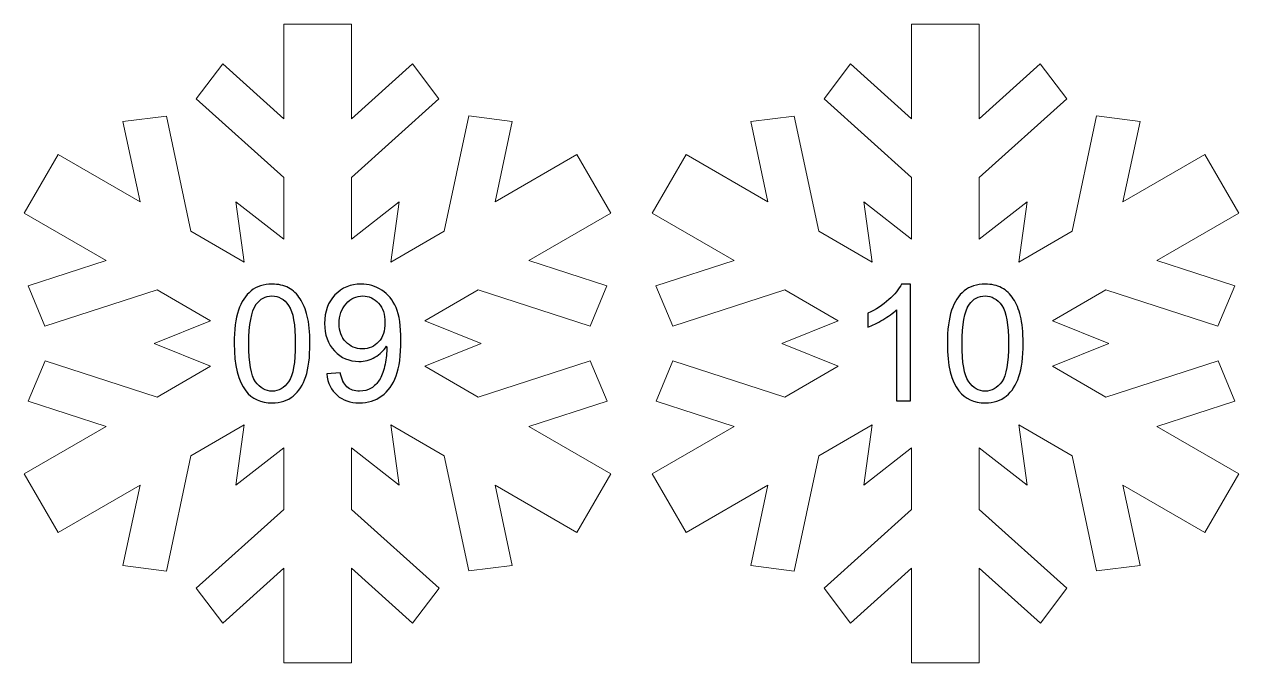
# Model space of a CAD drawing. Header units: centimetres. Extents: x -78 to 86, y -19 to 11.
# Drawn here: x 44.73 to 50.42, y -2.13 to 0.86 of the extents above; entities that cross this region are included whole.
import ezdxf

# ---------------------------------------------------------------- set-up
doc = ezdxf.new("R2010")
doc.units = ezdxf.units.CM
doc.header["$MEASUREMENT"] = 0
doc.layers.add('layer 1', color=7, linetype='Continuous')

msp = doc.modelspace()

# ---------------------------------------------------------------- linework, layer by layer
at = {"layer": 'layer 1', "color": 250, "lineweight": 9}
for points, knots in [([(46.85984, -0.88655), (46.85984, -0.88655), (46.61005, -0.74234), (46.61005, -0.74234), (46.61005, -0.74234), (46.61005, -0.74234), (46.87347, -0.63553), (46.87347, -0.63553), (46.87347, -0.63553), (46.87347, -0.63553), (46.61007, -0.52876), (46.61007, -0.52876), (46.61007, -0.52876), (46.61007, -0.52876), (46.85992, -0.38449), (46.85992, -0.38449), (46.85992, -0.38449), (46.85992, -0.38449), (47.38443, -0.55472), (47.38443, -0.55472), (47.38443, -0.55472), (47.38443, -0.55472), (47.46333, -0.36578), (47.46333, -0.36578), (47.46333, -0.36578), (47.46333, -0.36578), (47.09782, -0.24715), (47.09782, -0.24715), (47.09782, -0.24715), (47.09782, -0.24715), (47.48149, -0.02564), (47.48149, -0.02564), (47.48149, -0.02564), (47.48149, -0.02564), (47.32289, 0.24911), (47.32289, 0.24911), (47.32289, 0.24911), (47.32289, 0.24911), (46.93914, 0.02756), (46.93914, 0.02756), (46.93914, 0.02756), (46.93914, 0.02756), (47.01927, 0.40399), (47.01927, 0.40399), (47.01927, 0.40399), (47.01927, 0.40399), (46.81621, 0.43005), (46.81621, 0.43005), (46.81621, 0.43005), (46.81621, 0.43005), (46.70126, -0.10979), (46.70126, -0.10979), (46.70126, -0.10979), (46.70126, -0.10979), (46.45143, -0.25404), (46.45143, -0.25404), (46.45143, -0.25404), (46.45143, -0.25404), (46.49066, 0.02753), (46.49066, 0.02753), (46.49066, 0.02753), (46.49066, 0.02753), (46.26647, -0.14718), (46.26647, -0.14718), (46.26647, -0.14718), (46.26647, -0.14718), (46.26647, 0.14125), (46.26647, 0.14125), (46.26647, 0.14125), (46.26647, 0.14125), (46.67615, 0.51039), (46.67615, 0.51039), (46.67615, 0.51039), (46.67615, 0.51039), (46.55199, 0.67325), (46.55199, 0.67325), (46.55199, 0.67325), (46.55199, 0.67325), (46.26647, 0.416), (46.26647, 0.416), (46.26647, 0.416), (46.26647, 0.416), (46.26647, 0.85908), (46.26647, 0.85908), (46.26647, 0.85908), (46.26647, 0.85908), (45.94922, 0.85908), (45.94922, 0.85908), (45.94922, 0.85908), (45.94922, 0.85908), (45.94922, 0.41594), (45.94922, 0.41594), (45.94922, 0.41594), (45.94922, 0.41594), (45.66332, 0.67355), (45.66332, 0.67355), (45.66332, 0.67355), (45.66332, 0.67355), (45.53916, 0.51069), (45.53916, 0.51069), (45.53916, 0.51069), (45.53916, 0.51069), (45.94922, 0.14125), (45.94922, 0.14125), (45.94922, 0.14125), (45.94922, 0.14125), (45.94922, -0.14718), (45.94922, -0.14718), (45.94922, -0.14718), (45.94922, -0.14718), (45.72503, 0.02753), (45.72503, 0.02753), (45.72503, 0.02753), (45.72503, 0.02753), (45.76426, -0.25404), (45.76426, -0.25404), (45.76426, -0.25404), (45.76426, -0.25404), (45.51445, -0.10979), (45.51445, -0.10979), (45.51445, -0.10979), (45.51445, -0.10979), (45.39958, 0.42963), (45.39958, 0.42963), (45.39958, 0.42963), (45.39958, 0.42963), (45.19649, 0.40346), (45.19649, 0.40346), (45.19649, 0.40346), (45.19649, 0.40346), (45.27651, 0.02756), (45.27651, 0.02756), (45.27651, 0.02756), (45.27651, 0.02756), (44.89278, 0.24911), (44.89278, 0.24911), (44.89278, 0.24911), (44.89278, 0.24911), (44.73416, -0.02564), (44.73416, -0.02564), (44.73416, -0.02564), (44.73416, -0.02564), (45.11795, -0.24717), (45.11795, -0.24717), (45.11795, -0.24717), (45.11795, -0.24717), (44.75189, -0.36601), (44.75189, -0.36601), (44.75189, -0.36601), (44.75189, -0.36601), (44.83085, -0.55495), (44.83085, -0.55495), (44.83085, -0.55495), (44.83085, -0.55495), (45.35583, -0.38453), (45.35583, -0.38453), (45.35583, -0.38453), (45.35583, -0.38453), (45.60564, -0.52874), (45.60564, -0.52874), (45.60564, -0.52874), (45.60564, -0.52874), (45.3422, -0.63553), (45.3422, -0.63553), (45.3422, -0.63553), (45.3422, -0.63553), (45.60568, -0.74234), (45.60568, -0.74234), (45.60568, -0.74234), (45.60568, -0.74234), (45.35583, -0.88661), (45.35583, -0.88661), (45.35583, -0.88661), (45.35583, -0.88661), (44.8313, -0.71638), (44.8313, -0.71638), (44.8313, -0.71638), (44.8313, -0.71638), (44.75238, -0.90534), (44.75238, -0.90534), (44.75238, -0.90534), (44.75238, -0.90534), (45.11791, -1.02395), (45.11791, -1.02395), (45.11791, -1.02395), (45.11791, -1.02395), (44.73416, -1.2455), (44.73416, -1.2455), (44.73416, -1.2455), (44.73416, -1.2455), (44.89278, -1.52025), (44.89278, -1.52025), (44.89278, -1.52025), (44.89278, -1.52025), (45.27659, -1.29868), (45.27659, -1.29868), (45.27659, -1.29868), (45.27659, -1.29868), (45.19646, -1.67509), (45.19646, -1.67509), (45.19646, -1.67509), (45.19646, -1.67509), (45.39956, -1.70117), (45.39956, -1.70117), (45.39956, -1.70117), (45.39956, -1.70117), (45.51445, -1.16131), (45.51445, -1.16131), (45.51445, -1.16131), (45.51445, -1.16131), (45.76424, -1.01711), (45.76424, -1.01711), (45.76424, -1.01711), (45.76424, -1.01711), (45.72503, -1.29859), (45.72503, -1.29859), (45.72503, -1.29859), (45.72503, -1.29859), (45.94922, -1.1239), (45.94922, -1.1239), (45.94922, -1.1239), (45.94922, -1.1239), (45.94922, -1.41242), (45.94922, -1.41242), (45.94922, -1.41242), (45.94922, -1.41242), (45.53958, -1.78152), (45.53958, -1.78152), (45.53958, -1.78152), (45.53958, -1.78152), (45.66378, -1.9443), (45.66378, -1.9443), (45.66378, -1.9443), (45.66378, -1.9443), (45.94922, -1.6871), (45.94922, -1.6871), (45.94922, -1.6871), (45.94922, -1.6871), (45.94922, -2.13014), (45.94922, -2.13014), (45.94922, -2.13014), (45.94922, -2.13014), (46.26647, -2.13014), (46.26647, -2.13014), (46.26647, -2.13014), (46.26647, -2.13014), (46.26647, -1.68697), (46.26647, -1.68697), (46.26647, -1.68697), (46.26647, -1.68697), (46.55244, -1.94462), (46.55244, -1.94462), (46.55244, -1.94462), (46.55244, -1.94462), (46.67658, -1.78179), (46.67658, -1.78179), (46.67658, -1.78179), (46.67658, -1.78179), (46.26647, -1.41229), (46.26647, -1.41229), (46.26647, -1.41229), (46.26647, -1.41229), (46.26647, -1.1239), (46.26647, -1.1239), (46.26647, -1.1239), (46.26647, -1.1239), (46.49066, -1.29859), (46.49066, -1.29859), (46.49066, -1.29859), (46.49066, -1.29859), (46.45145, -1.01711), (46.45145, -1.01711), (46.45145, -1.01711), (46.45145, -1.01711), (46.70132, -1.16138), (46.70132, -1.16138), (46.70132, -1.16138), (46.70132, -1.16138), (46.81617, -1.70066), (46.81617, -1.70066), (46.81617, -1.70066), (46.81617, -1.70066), (47.01927, -1.67453), (47.01927, -1.67453), (47.01927, -1.67453), (47.01927, -1.67453), (46.93927, -1.2987), (46.93927, -1.2987), (46.93927, -1.2987), (46.93927, -1.2987), (47.32293, -1.52023), (47.32293, -1.52023), (47.32293, -1.52023), (47.32293, -1.52023), (47.48155, -1.24548), (47.48155, -1.24548), (47.48155, -1.24548), (47.48155, -1.24548), (47.09772, -1.02391), (47.09772, -1.02391), (47.09772, -1.02391), (47.09772, -1.02391), (47.46384, -0.90506), (47.46384, -0.90506), (47.46384, -0.90506), (47.46384, -0.90506), (47.3849, -0.71615), (47.3849, -0.71615), (47.3849, -0.71615), (47.3849, -0.71615), (46.85984, -0.88655), (46.85984, -0.88655)], [0, 0, 0, 0, 0.0126582, 0.0126582, 0.0126582, 0.0126582, 0.0253165, 0.0253165, 0.0253165, 0.0253165, 0.0379747, 0.0379747, 0.0379747, 0.0379747, 0.0506329, 0.0506329, 0.0506329, 0.0506329, 0.0632911, 0.0632911, 0.0632911, 0.0632911, 0.0759494, 0.0759494, 0.0759494, 0.0759494, 0.0886076, 0.0886076, 0.0886076, 0.0886076, 0.1012658, 0.1012658, 0.1012658, 0.1012658, 0.1139241, 0.1139241, 0.1139241, 0.1139241, 0.1265823, 0.1265823, 0.1265823, 0.1265823, 0.1392405, 0.1392405, 0.1392405, 0.1392405, 0.1518987, 0.1518987, 0.1518987, 0.1518987, 0.164557, 0.164557, 0.164557, 0.164557, 0.1772152, 0.1772152, 0.1772152, 0.1772152, 0.1898734, 0.1898734, 0.1898734, 0.1898734, 0.2025316, 0.2025316, 0.2025316, 0.2025316, 0.2151899, 0.2151899, 0.2151899, 0.2151899, 0.2278481, 0.2278481, 0.2278481, 0.2278481, 0.2405063, 0.2405063, 0.2405063, 0.2405063, 0.2531646, 0.2531646, 0.2531646, 0.2531646, 0.2658228, 0.2658228, 0.2658228, 0.2658228, 0.278481, 0.278481, 0.278481, 0.278481, 0.2911392, 0.2911392, 0.2911392, 0.2911392, 0.3037975, 0.3037975, 0.3037975, 0.3037975, 0.3164557, 0.3164557, 0.3164557, 0.3164557, 0.3291139, 0.3291139, 0.3291139, 0.3291139, 0.3417722, 0.3417722, 0.3417722, 0.3417722, 0.3544304, 0.3544304, 0.3544304, 0.3544304, 0.3670886, 0.3670886, 0.3670886, 0.3670886, 0.3797468, 0.3797468, 0.3797468, 0.3797468, 0.3924051, 0.3924051, 0.3924051, 0.3924051, 0.4050633, 0.4050633, 0.4050633, 0.4050633, 0.4177215, 0.4177215, 0.4177215, 0.4177215, 0.4303797, 0.4303797, 0.4303797, 0.4303797, 0.443038, 0.443038, 0.443038, 0.443038, 0.4556962, 0.4556962, 0.4556962, 0.4556962, 0.4683544, 0.4683544, 0.4683544, 0.4683544, 0.4810127, 0.4810127, 0.4810127, 0.4810127, 0.4936709, 0.4936709, 0.4936709, 0.4936709, 0.5063291, 0.5063291, 0.5063291, 0.5063291, 0.5189873, 0.5189873, 0.5189873, 0.5189873, 0.5316456, 0.5316456, 0.5316456, 0.5316456, 0.5443038, 0.5443038, 0.5443038, 0.5443038, 0.556962, 0.556962, 0.556962, 0.556962, 0.5696203, 0.5696203, 0.5696203, 0.5696203, 0.5822785, 0.5822785, 0.5822785, 0.5822785, 0.5949367, 0.5949367, 0.5949367, 0.5949367, 0.6075949, 0.6075949, 0.6075949, 0.6075949, 0.6202532, 0.6202532, 0.6202532, 0.6202532, 0.6329114, 0.6329114, 0.6329114, 0.6329114, 0.6455696, 0.6455696, 0.6455696, 0.6455696, 0.6582278, 0.6582278, 0.6582278, 0.6582278, 0.6708861, 0.6708861, 0.6708861, 0.6708861, 0.6835443, 0.6835443, 0.6835443, 0.6835443, 0.6962025, 0.6962025, 0.6962025, 0.6962025, 0.7088608, 0.7088608, 0.7088608, 0.7088608, 0.721519, 0.721519, 0.721519, 0.721519, 0.7341772, 0.7341772, 0.7341772, 0.7341772, 0.7468354, 0.7468354, 0.7468354, 0.7468354, 0.7594937, 0.7594937, 0.7594937, 0.7594937, 0.7721519, 0.7721519, 0.7721519, 0.7721519, 0.7848101, 0.7848101, 0.7848101, 0.7848101, 0.7974684, 0.7974684, 0.7974684, 0.7974684, 0.8101266, 0.8101266, 0.8101266, 0.8101266, 0.8227848, 0.8227848, 0.8227848, 0.8227848, 0.835443, 0.835443, 0.835443, 0.835443, 0.8481013, 0.8481013, 0.8481013, 0.8481013, 0.8607595, 0.8607595, 0.8607595, 0.8607595, 0.8734177, 0.8734177, 0.8734177, 0.8734177, 0.8860759, 0.8860759, 0.8860759, 0.8860759, 0.8987342, 0.8987342, 0.8987342, 0.8987342, 0.9113924, 0.9113924, 0.9113924, 0.9113924, 0.9240506, 0.9240506, 0.9240506, 0.9240506, 0.9367089, 0.9367089, 0.9367089, 0.9367089, 0.9493671, 0.9493671, 0.9493671, 0.9493671, 0.9620253, 0.9620253, 0.9620253, 0.9620253, 0.9746835, 0.9746835, 0.9746835, 0.9746835, 1, 1, 1, 1]), ([(49.80054, -0.88655), (49.80054, -0.88655), (49.55076, -0.74234), (49.55076, -0.74234), (49.55076, -0.74234), (49.55076, -0.74234), (49.81417, -0.63553), (49.81417, -0.63553), (49.81417, -0.63553), (49.81417, -0.63553), (49.55078, -0.52876), (49.55078, -0.52876), (49.55078, -0.52876), (49.55078, -0.52876), (49.80063, -0.38449), (49.80063, -0.38449), (49.80063, -0.38449), (49.80063, -0.38449), (50.32514, -0.55472), (50.32514, -0.55472), (50.32514, -0.55472), (50.32514, -0.55472), (50.40403, -0.36578), (50.40403, -0.36578), (50.40403, -0.36578), (50.40403, -0.36578), (50.03853, -0.24715), (50.03853, -0.24715), (50.03853, -0.24715), (50.03853, -0.24715), (50.42219, -0.02564), (50.42219, -0.02564), (50.42219, -0.02564), (50.42219, -0.02564), (50.26359, 0.24911), (50.26359, 0.24911), (50.26359, 0.24911), (50.26359, 0.24911), (49.87984, 0.02756), (49.87984, 0.02756), (49.87984, 0.02756), (49.87984, 0.02756), (49.95997, 0.40399), (49.95997, 0.40399), (49.95997, 0.40399), (49.95997, 0.40399), (49.75692, 0.43005), (49.75692, 0.43005), (49.75692, 0.43005), (49.75692, 0.43005), (49.64196, -0.10979), (49.64196, -0.10979), (49.64196, -0.10979), (49.64196, -0.10979), (49.39214, -0.25404), (49.39214, -0.25404), (49.39214, -0.25404), (49.39214, -0.25404), (49.43136, 0.02753), (49.43136, 0.02753), (49.43136, 0.02753), (49.43136, 0.02753), (49.20717, -0.14718), (49.20717, -0.14718), (49.20717, -0.14718), (49.20717, -0.14718), (49.20717, 0.14125), (49.20717, 0.14125), (49.20717, 0.14125), (49.20717, 0.14125), (49.61686, 0.51039), (49.61686, 0.51039), (49.61686, 0.51039), (49.61686, 0.51039), (49.4927, 0.67325), (49.4927, 0.67325), (49.4927, 0.67325), (49.4927, 0.67325), (49.20717, 0.416), (49.20717, 0.416), (49.20717, 0.416), (49.20717, 0.416), (49.20717, 0.85908), (49.20717, 0.85908), (49.20717, 0.85908), (49.20717, 0.85908), (48.88993, 0.85908), (48.88993, 0.85908), (48.88993, 0.85908), (48.88993, 0.85908), (48.88993, 0.41594), (48.88993, 0.41594), (48.88993, 0.41594), (48.88993, 0.41594), (48.60402, 0.67355), (48.60402, 0.67355), (48.60402, 0.67355), (48.60402, 0.67355), (48.47986, 0.51069), (48.47986, 0.51069), (48.47986, 0.51069), (48.47986, 0.51069), (48.88993, 0.14125), (48.88993, 0.14125), (48.88993, 0.14125), (48.88993, 0.14125), (48.88993, -0.14718), (48.88993, -0.14718), (48.88993, -0.14718), (48.88993, -0.14718), (48.66574, 0.02753), (48.66574, 0.02753), (48.66574, 0.02753), (48.66574, 0.02753), (48.70496, -0.25404), (48.70496, -0.25404), (48.70496, -0.25404), (48.70496, -0.25404), (48.45516, -0.10979), (48.45516, -0.10979), (48.45516, -0.10979), (48.45516, -0.10979), (48.34029, 0.42963), (48.34029, 0.42963), (48.34029, 0.42963), (48.34029, 0.42963), (48.13719, 0.40346), (48.13719, 0.40346), (48.13719, 0.40346), (48.13719, 0.40346), (48.21721, 0.02756), (48.21721, 0.02756), (48.21721, 0.02756), (48.21721, 0.02756), (47.83349, 0.24911), (47.83349, 0.24911), (47.83349, 0.24911), (47.83349, 0.24911), (47.67487, -0.02564), (47.67487, -0.02564), (47.67487, -0.02564), (47.67487, -0.02564), (48.05866, -0.24717), (48.05866, -0.24717), (48.05866, -0.24717), (48.05866, -0.24717), (47.6926, -0.36601), (47.6926, -0.36601), (47.6926, -0.36601), (47.6926, -0.36601), (47.77156, -0.55495), (47.77156, -0.55495), (47.77156, -0.55495), (47.77156, -0.55495), (48.29654, -0.38453), (48.29654, -0.38453), (48.29654, -0.38453), (48.29654, -0.38453), (48.54634, -0.52874), (48.54634, -0.52874), (48.54634, -0.52874), (48.54634, -0.52874), (48.28291, -0.63553), (48.28291, -0.63553), (48.28291, -0.63553), (48.28291, -0.63553), (48.54638, -0.74234), (48.54638, -0.74234), (48.54638, -0.74234), (48.54638, -0.74234), (48.29654, -0.88661), (48.29654, -0.88661), (48.29654, -0.88661), (48.29654, -0.88661), (47.772, -0.71638), (47.772, -0.71638), (47.772, -0.71638), (47.772, -0.71638), (47.69309, -0.90534), (47.69309, -0.90534), (47.69309, -0.90534), (47.69309, -0.90534), (48.05861, -1.02395), (48.05861, -1.02395), (48.05861, -1.02395), (48.05861, -1.02395), (47.67487, -1.2455), (47.67487, -1.2455), (47.67487, -1.2455), (47.67487, -1.2455), (47.83349, -1.52025), (47.83349, -1.52025), (47.83349, -1.52025), (47.83349, -1.52025), (48.2173, -1.29868), (48.2173, -1.29868), (48.2173, -1.29868), (48.2173, -1.29868), (48.13717, -1.67509), (48.13717, -1.67509), (48.13717, -1.67509), (48.13717, -1.67509), (48.34027, -1.70117), (48.34027, -1.70117), (48.34027, -1.70117), (48.34027, -1.70117), (48.45516, -1.16131), (48.45516, -1.16131), (48.45516, -1.16131), (48.45516, -1.16131), (48.70494, -1.01711), (48.70494, -1.01711), (48.70494, -1.01711), (48.70494, -1.01711), (48.66574, -1.29859), (48.66574, -1.29859), (48.66574, -1.29859), (48.66574, -1.29859), (48.88993, -1.1239), (48.88993, -1.1239), (48.88993, -1.1239), (48.88993, -1.1239), (48.88993, -1.41242), (48.88993, -1.41242), (48.88993, -1.41242), (48.88993, -1.41242), (48.48029, -1.78152), (48.48029, -1.78152), (48.48029, -1.78152), (48.48029, -1.78152), (48.60449, -1.9443), (48.60449, -1.9443), (48.60449, -1.9443), (48.60449, -1.9443), (48.88993, -1.6871), (48.88993, -1.6871), (48.88993, -1.6871), (48.88993, -1.6871), (48.88993, -2.13014), (48.88993, -2.13014), (48.88993, -2.13014), (48.88993, -2.13014), (49.20717, -2.13014), (49.20717, -2.13014), (49.20717, -2.13014), (49.20717, -2.13014), (49.20717, -1.68697), (49.20717, -1.68697), (49.20717, -1.68697), (49.20717, -1.68697), (49.49314, -1.94462), (49.49314, -1.94462), (49.49314, -1.94462), (49.49314, -1.94462), (49.61728, -1.78179), (49.61728, -1.78179), (49.61728, -1.78179), (49.61728, -1.78179), (49.20717, -1.41229), (49.20717, -1.41229), (49.20717, -1.41229), (49.20717, -1.41229), (49.20717, -1.1239), (49.20717, -1.1239), (49.20717, -1.1239), (49.20717, -1.1239), (49.43136, -1.29859), (49.43136, -1.29859), (49.43136, -1.29859), (49.43136, -1.29859), (49.39216, -1.01711), (49.39216, -1.01711), (49.39216, -1.01711), (49.39216, -1.01711), (49.64203, -1.16138), (49.64203, -1.16138), (49.64203, -1.16138), (49.64203, -1.16138), (49.75688, -1.70066), (49.75688, -1.70066), (49.75688, -1.70066), (49.75688, -1.70066), (49.95997, -1.67453), (49.95997, -1.67453), (49.95997, -1.67453), (49.95997, -1.67453), (49.87997, -1.2987), (49.87997, -1.2987), (49.87997, -1.2987), (49.87997, -1.2987), (50.26363, -1.52023), (50.26363, -1.52023), (50.26363, -1.52023), (50.26363, -1.52023), (50.42225, -1.24548), (50.42225, -1.24548), (50.42225, -1.24548), (50.42225, -1.24548), (50.03842, -1.02391), (50.03842, -1.02391), (50.03842, -1.02391), (50.03842, -1.02391), (50.40454, -0.90506), (50.40454, -0.90506), (50.40454, -0.90506), (50.40454, -0.90506), (50.32561, -0.71615), (50.32561, -0.71615), (50.32561, -0.71615), (50.32561, -0.71615), (49.80054, -0.88655), (49.80054, -0.88655)], [0, 0, 0, 0, 0.0126582, 0.0126582, 0.0126582, 0.0126582, 0.0253165, 0.0253165, 0.0253165, 0.0253165, 0.0379747, 0.0379747, 0.0379747, 0.0379747, 0.0506329, 0.0506329, 0.0506329, 0.0506329, 0.0632911, 0.0632911, 0.0632911, 0.0632911, 0.0759494, 0.0759494, 0.0759494, 0.0759494, 0.0886076, 0.0886076, 0.0886076, 0.0886076, 0.1012658, 0.1012658, 0.1012658, 0.1012658, 0.1139241, 0.1139241, 0.1139241, 0.1139241, 0.1265823, 0.1265823, 0.1265823, 0.1265823, 0.1392405, 0.1392405, 0.1392405, 0.1392405, 0.1518987, 0.1518987, 0.1518987, 0.1518987, 0.164557, 0.164557, 0.164557, 0.164557, 0.1772152, 0.1772152, 0.1772152, 0.1772152, 0.1898734, 0.1898734, 0.1898734, 0.1898734, 0.2025316, 0.2025316, 0.2025316, 0.2025316, 0.2151899, 0.2151899, 0.2151899, 0.2151899, 0.2278481, 0.2278481, 0.2278481, 0.2278481, 0.2405063, 0.2405063, 0.2405063, 0.2405063, 0.2531646, 0.2531646, 0.2531646, 0.2531646, 0.2658228, 0.2658228, 0.2658228, 0.2658228, 0.278481, 0.278481, 0.278481, 0.278481, 0.2911392, 0.2911392, 0.2911392, 0.2911392, 0.3037975, 0.3037975, 0.3037975, 0.3037975, 0.3164557, 0.3164557, 0.3164557, 0.3164557, 0.3291139, 0.3291139, 0.3291139, 0.3291139, 0.3417722, 0.3417722, 0.3417722, 0.3417722, 0.3544304, 0.3544304, 0.3544304, 0.3544304, 0.3670886, 0.3670886, 0.3670886, 0.3670886, 0.3797468, 0.3797468, 0.3797468, 0.3797468, 0.3924051, 0.3924051, 0.3924051, 0.3924051, 0.4050633, 0.4050633, 0.4050633, 0.4050633, 0.4177215, 0.4177215, 0.4177215, 0.4177215, 0.4303797, 0.4303797, 0.4303797, 0.4303797, 0.443038, 0.443038, 0.443038, 0.443038, 0.4556962, 0.4556962, 0.4556962, 0.4556962, 0.4683544, 0.4683544, 0.4683544, 0.4683544, 0.4810127, 0.4810127, 0.4810127, 0.4810127, 0.4936709, 0.4936709, 0.4936709, 0.4936709, 0.5063291, 0.5063291, 0.5063291, 0.5063291, 0.5189873, 0.5189873, 0.5189873, 0.5189873, 0.5316456, 0.5316456, 0.5316456, 0.5316456, 0.5443038, 0.5443038, 0.5443038, 0.5443038, 0.556962, 0.556962, 0.556962, 0.556962, 0.5696203, 0.5696203, 0.5696203, 0.5696203, 0.5822785, 0.5822785, 0.5822785, 0.5822785, 0.5949367, 0.5949367, 0.5949367, 0.5949367, 0.6075949, 0.6075949, 0.6075949, 0.6075949, 0.6202532, 0.6202532, 0.6202532, 0.6202532, 0.6329114, 0.6329114, 0.6329114, 0.6329114, 0.6455696, 0.6455696, 0.6455696, 0.6455696, 0.6582278, 0.6582278, 0.6582278, 0.6582278, 0.6708861, 0.6708861, 0.6708861, 0.6708861, 0.6835443, 0.6835443, 0.6835443, 0.6835443, 0.6962025, 0.6962025, 0.6962025, 0.6962025, 0.7088608, 0.7088608, 0.7088608, 0.7088608, 0.721519, 0.721519, 0.721519, 0.721519, 0.7341772, 0.7341772, 0.7341772, 0.7341772, 0.7468354, 0.7468354, 0.7468354, 0.7468354, 0.7594937, 0.7594937, 0.7594937, 0.7594937, 0.7721519, 0.7721519, 0.7721519, 0.7721519, 0.7848101, 0.7848101, 0.7848101, 0.7848101, 0.7974684, 0.7974684, 0.7974684, 0.7974684, 0.8101266, 0.8101266, 0.8101266, 0.8101266, 0.8227848, 0.8227848, 0.8227848, 0.8227848, 0.835443, 0.835443, 0.835443, 0.835443, 0.8481013, 0.8481013, 0.8481013, 0.8481013, 0.8607595, 0.8607595, 0.8607595, 0.8607595, 0.8734177, 0.8734177, 0.8734177, 0.8734177, 0.8860759, 0.8860759, 0.8860759, 0.8860759, 0.8987342, 0.8987342, 0.8987342, 0.8987342, 0.9113924, 0.9113924, 0.9113924, 0.9113924, 0.9240506, 0.9240506, 0.9240506, 0.9240506, 0.9367089, 0.9367089, 0.9367089, 0.9367089, 0.9493671, 0.9493671, 0.9493671, 0.9493671, 0.9620253, 0.9620253, 0.9620253, 0.9620253, 0.9746835, 0.9746835, 0.9746835, 0.9746835, 1, 1, 1, 1]), ([(45.71752, -0.63567), (45.71752, -0.57138), (45.72412, -0.5194), (45.7373, -0.48009), (45.7373, -0.48009), (45.75061, -0.44066), (45.77027, -0.41036), (45.79639, -0.38918), (45.79639, -0.38918), (45.82238, -0.36801), (45.85522, -0.35748), (45.89478, -0.35748), (45.89478, -0.35748), (45.92394, -0.35748), (45.94955, -0.36332), (45.97174, -0.37511), (45.97174, -0.37511), (45.9938, -0.3869), (46.01206, -0.40389), (46.02626, -0.42608), (46.02626, -0.42608), (46.04046, -0.44814), (46.05162, -0.47515), (46.05974, -0.50697), (46.05974, -0.50697), (46.06798, -0.5388), (46.07204, -0.58178), (46.07204, -0.63567), (46.07204, -0.63567), (46.07204, -0.69957), (46.06544, -0.7513), (46.05238, -0.79061), (46.05238, -0.79061), (46.03932, -0.83004), (46.01967, -0.86035), (45.99355, -0.88165), (45.99355, -0.88165), (45.96756, -0.90295), (45.93459, -0.9136), (45.89478, -0.9136), (45.89478, -0.9136), (45.84241, -0.9136), (45.80121, -0.89496), (45.77128, -0.85756), (45.77128, -0.85756), (45.7354, -0.81191), (45.71752, -0.73799), (45.71752, -0.63567)], [0, 0, 0, 0, 0.0769231, 0.0769231, 0.0769231, 0.0769231, 0.1538462, 0.1538462, 0.1538462, 0.1538462, 0.2307692, 0.2307692, 0.2307692, 0.2307692, 0.3076923, 0.3076923, 0.3076923, 0.3076923, 0.3846154, 0.3846154, 0.3846154, 0.3846154, 0.4615385, 0.4615385, 0.4615385, 0.4615385, 0.5384615, 0.5384615, 0.5384615, 0.5384615, 0.6153846, 0.6153846, 0.6153846, 0.6153846, 0.6923077, 0.6923077, 0.6923077, 0.6923077, 0.7692308, 0.7692308, 0.7692308, 0.7692308, 0.8461538, 0.8461538, 0.8461538, 0.8461538, 1, 1, 1, 1]), ([(46.15052, -0.77818), (46.15052, -0.77818), (46.21443, -0.77286), (46.21443, -0.77286), (46.21443, -0.77286), (46.21988, -0.80304), (46.23027, -0.82484), (46.24562, -0.83841), (46.24562, -0.83841), (46.26096, -0.85198), (46.28061, -0.85882), (46.3047, -0.85882), (46.3047, -0.85882), (46.32524, -0.85882), (46.34325, -0.85413), (46.35884, -0.84462), (46.35884, -0.84462), (46.37444, -0.83524), (46.38712, -0.82269), (46.39688, -0.80684), (46.39688, -0.80684), (46.40664, -0.79112), (46.41489, -0.76982), (46.42161, -0.74306), (46.42161, -0.74306), (46.42833, -0.71631), (46.43162, -0.68905), (46.43162, -0.66128), (46.43162, -0.66128), (46.43162, -0.65836), (46.4315, -0.6538), (46.43124, -0.64784), (46.43124, -0.64784), (46.41793, -0.66914), (46.39967, -0.68651), (46.37659, -0.6997), (46.37659, -0.6997), (46.35352, -0.71301), (46.32841, -0.71961), (46.30153, -0.71961), (46.30153, -0.71961), (46.25652, -0.71961), (46.21848, -0.70325), (46.18729, -0.67054), (46.18729, -0.67054), (46.15623, -0.63795), (46.14063, -0.59484), (46.14063, -0.54133), (46.14063, -0.54133), (46.14063, -0.48605), (46.15686, -0.44167), (46.18945, -0.40795), (46.18945, -0.40795), (46.22191, -0.37435), (46.26261, -0.35748), (46.31168, -0.35748), (46.31168, -0.35748), (46.34692, -0.35748), (46.37926, -0.36699), (46.40867, -0.38614), (46.40867, -0.38614), (46.43796, -0.40516), (46.46015, -0.43229), (46.47537, -0.46767), (46.47537, -0.46767), (46.49058, -0.50292), (46.49819, -0.55401), (46.49819, -0.62083), (46.49819, -0.62083), (46.49819, -0.69044), (46.49071, -0.74585), (46.47562, -0.78706), (46.47562, -0.78706), (46.46053, -0.82839), (46.43796, -0.85971), (46.40817, -0.88127), (46.40817, -0.88127), (46.37837, -0.90282), (46.3435, -0.9136), (46.30343, -0.9136), (46.30343, -0.9136), (46.26083, -0.9136), (46.22609, -0.90181), (46.19908, -0.8781), (46.19908, -0.8781), (46.1722, -0.85439), (46.15597, -0.82104), (46.15052, -0.77818)], [0, 0, 0, 0, 0.0434783, 0.0434783, 0.0434783, 0.0434783, 0.0869565, 0.0869565, 0.0869565, 0.0869565, 0.1304348, 0.1304348, 0.1304348, 0.1304348, 0.173913, 0.173913, 0.173913, 0.173913, 0.2173913, 0.2173913, 0.2173913, 0.2173913, 0.2608696, 0.2608696, 0.2608696, 0.2608696, 0.3043478, 0.3043478, 0.3043478, 0.3043478, 0.3478261, 0.3478261, 0.3478261, 0.3478261, 0.3913043, 0.3913043, 0.3913043, 0.3913043, 0.4347826, 0.4347826, 0.4347826, 0.4347826, 0.4782609, 0.4782609, 0.4782609, 0.4782609, 0.5217391, 0.5217391, 0.5217391, 0.5217391, 0.5652174, 0.5652174, 0.5652174, 0.5652174, 0.6086957, 0.6086957, 0.6086957, 0.6086957, 0.6521739, 0.6521739, 0.6521739, 0.6521739, 0.6956522, 0.6956522, 0.6956522, 0.6956522, 0.7391304, 0.7391304, 0.7391304, 0.7391304, 0.7826087, 0.7826087, 0.7826087, 0.7826087, 0.826087, 0.826087, 0.826087, 0.826087, 0.8695652, 0.8695652, 0.8695652, 0.8695652, 0.9130435, 0.9130435, 0.9130435, 0.9130435, 1, 1, 1, 1]), ([(48.88569, -0.90447), (48.88569, -0.90447), (48.81875, -0.90447), (48.81875, -0.90447), (48.81875, -0.90447), (48.81875, -0.90447), (48.81875, -0.47819), (48.81875, -0.47819), (48.81875, -0.47819), (48.80264, -0.49366), (48.78147, -0.509), (48.75535, -0.52434), (48.75535, -0.52434), (48.72923, -0.53969), (48.70565, -0.55122), (48.68485, -0.55883), (48.68485, -0.55883), (48.68485, -0.55883), (48.68485, -0.49417), (48.68485, -0.49417), (48.68485, -0.49417), (48.72226, -0.47667), (48.75497, -0.45537), (48.78299, -0.43026), (48.78299, -0.43026), (48.81101, -0.40528), (48.83092, -0.38107), (48.84258, -0.35748), (48.84258, -0.35748), (48.84258, -0.35748), (48.88569, -0.35748), (48.88569, -0.35748), (48.88569, -0.35748), (48.88569, -0.35748), (48.88569, -0.90447), (48.88569, -0.90447)], [0, 0, 0, 0, 0.1, 0.1, 0.1, 0.1, 0.2, 0.2, 0.2, 0.2, 0.3, 0.3, 0.3, 0.3, 0.4, 0.4, 0.4, 0.4, 0.5, 0.5, 0.5, 0.5, 0.6, 0.6, 0.6, 0.6, 0.7, 0.7, 0.7, 0.7, 0.8, 0.8, 0.8, 0.8, 1, 1, 1, 1]), ([(49.05775, -0.63567), (49.05775, -0.57138), (49.06435, -0.5194), (49.07753, -0.48009), (49.07753, -0.48009), (49.09084, -0.44066), (49.1105, -0.41036), (49.13662, -0.38918), (49.13662, -0.38918), (49.16261, -0.36801), (49.19545, -0.35748), (49.23501, -0.35748), (49.23501, -0.35748), (49.26417, -0.35748), (49.28978, -0.36332), (49.31197, -0.37511), (49.31197, -0.37511), (49.33403, -0.3869), (49.35229, -0.40389), (49.36649, -0.42608), (49.36649, -0.42608), (49.38069, -0.44814), (49.39185, -0.47515), (49.39997, -0.50697), (49.39997, -0.50697), (49.40821, -0.5388), (49.41227, -0.58178), (49.41227, -0.63567), (49.41227, -0.63567), (49.41227, -0.69957), (49.40567, -0.7513), (49.39261, -0.79061), (49.39261, -0.79061), (49.37955, -0.83004), (49.3599, -0.86035), (49.33378, -0.88165), (49.33378, -0.88165), (49.30779, -0.90295), (49.27482, -0.9136), (49.23501, -0.9136), (49.23501, -0.9136), (49.18264, -0.9136), (49.14144, -0.89496), (49.11151, -0.85756), (49.11151, -0.85756), (49.07563, -0.81191), (49.05775, -0.73799), (49.05775, -0.63567)], [0, 0, 0, 0, 0.0769231, 0.0769231, 0.0769231, 0.0769231, 0.1538462, 0.1538462, 0.1538462, 0.1538462, 0.2307692, 0.2307692, 0.2307692, 0.2307692, 0.3076923, 0.3076923, 0.3076923, 0.3076923, 0.3846154, 0.3846154, 0.3846154, 0.3846154, 0.4615385, 0.4615385, 0.4615385, 0.4615385, 0.5384615, 0.5384615, 0.5384615, 0.5384615, 0.6153846, 0.6153846, 0.6153846, 0.6153846, 0.6923077, 0.6923077, 0.6923077, 0.6923077, 0.7692308, 0.7692308, 0.7692308, 0.7692308, 0.8461538, 0.8461538, 0.8461538, 0.8461538, 1, 1, 1, 1]), ([(45.78599, -0.63592), (45.78599, -0.72556), (45.79639, -0.78516), (45.81731, -0.81457), (45.81731, -0.81457), (45.83823, -0.84412), (45.8641, -0.85882), (45.89478, -0.85882), (45.89478, -0.85882), (45.92546, -0.85882), (45.95133, -0.84399), (45.97225, -0.81445), (45.97225, -0.81445), (45.99317, -0.78478), (46.00357, -0.72531), (46.00357, -0.63592), (46.00357, -0.63592), (46.00357, -0.54628), (45.99317, -0.48669), (45.97225, -0.45727), (45.97225, -0.45727), (45.95146, -0.42773), (45.92534, -0.41302), (45.89402, -0.41302), (45.89402, -0.41302), (45.86333, -0.41302), (45.83874, -0.42608), (45.82035, -0.45207), (45.82035, -0.45207), (45.7974, -0.48516), (45.78599, -0.54653), (45.78599, -0.63592)], [0, 0, 0, 0, 0.1111111, 0.1111111, 0.1111111, 0.1111111, 0.2222222, 0.2222222, 0.2222222, 0.2222222, 0.3333333, 0.3333333, 0.3333333, 0.3333333, 0.4444444, 0.4444444, 0.4444444, 0.4444444, 0.5555556, 0.5555556, 0.5555556, 0.5555556, 0.6666667, 0.6666667, 0.6666667, 0.6666667, 0.7777778, 0.7777778, 0.7777778, 0.7777778, 1, 1, 1, 1]), ([(46.42363, -0.53791), (46.42363, -0.49962), (46.41349, -0.46919), (46.3932, -0.44675), (46.3932, -0.44675), (46.37304, -0.4243), (46.34845, -0.41302), (46.31954, -0.41302), (46.31954, -0.41302), (46.28961, -0.41302), (46.26375, -0.42506), (46.24194, -0.44928), (46.24194, -0.44928), (46.22, -0.4735), (46.2091, -0.50494), (46.2091, -0.54349), (46.2091, -0.54349), (46.2091, -0.5781), (46.2195, -0.60625), (46.24016, -0.62781), (46.24016, -0.62781), (46.26096, -0.64949), (46.28682, -0.66027), (46.31764, -0.66027), (46.31764, -0.66027), (46.34857, -0.66027), (46.37393, -0.64949), (46.39384, -0.62781), (46.39384, -0.62781), (46.41374, -0.60625), (46.42363, -0.5762), (46.42363, -0.53791)], [0, 0, 0, 0, 0.1111111, 0.1111111, 0.1111111, 0.1111111, 0.2222222, 0.2222222, 0.2222222, 0.2222222, 0.3333333, 0.3333333, 0.3333333, 0.3333333, 0.4444444, 0.4444444, 0.4444444, 0.4444444, 0.5555556, 0.5555556, 0.5555556, 0.5555556, 0.6666667, 0.6666667, 0.6666667, 0.6666667, 0.7777778, 0.7777778, 0.7777778, 0.7777778, 1, 1, 1, 1]), ([(49.12622, -0.63592), (49.12622, -0.72556), (49.13662, -0.78516), (49.15754, -0.81457), (49.15754, -0.81457), (49.17846, -0.84412), (49.20433, -0.85882), (49.23501, -0.85882), (49.23501, -0.85882), (49.26569, -0.85882), (49.29156, -0.84399), (49.31248, -0.81445), (49.31248, -0.81445), (49.3334, -0.78478), (49.3438, -0.72531), (49.3438, -0.63592), (49.3438, -0.63592), (49.3438, -0.54628), (49.3334, -0.48669), (49.31248, -0.45727), (49.31248, -0.45727), (49.29169, -0.42773), (49.26557, -0.41302), (49.23425, -0.41302), (49.23425, -0.41302), (49.20356, -0.41302), (49.17897, -0.42608), (49.16058, -0.45207), (49.16058, -0.45207), (49.13763, -0.48516), (49.12622, -0.54653), (49.12622, -0.63592)], [0, 0, 0, 0, 0.1111111, 0.1111111, 0.1111111, 0.1111111, 0.2222222, 0.2222222, 0.2222222, 0.2222222, 0.3333333, 0.3333333, 0.3333333, 0.3333333, 0.4444444, 0.4444444, 0.4444444, 0.4444444, 0.5555556, 0.5555556, 0.5555556, 0.5555556, 0.6666667, 0.6666667, 0.6666667, 0.6666667, 0.7777778, 0.7777778, 0.7777778, 0.7777778, 1, 1, 1, 1])]:
    msp.add_open_spline(points, degree=3, knots=knots, dxfattribs=at)
at = {"layer": 'layer 1', "color": 114}
for points, knots in [([(45.71752, -0.63567), (45.71752, -0.57138), (45.72412, -0.5194), (45.7373, -0.48009), (45.7373, -0.48009), (45.75061, -0.44066), (45.77027, -0.41036), (45.79639, -0.38918), (45.79639, -0.38918), (45.82238, -0.36801), (45.85522, -0.35748), (45.89478, -0.35748), (45.89478, -0.35748), (45.92394, -0.35748), (45.94955, -0.36332), (45.97174, -0.37511), (45.97174, -0.37511), (45.9938, -0.3869), (46.01206, -0.40389), (46.02626, -0.42608), (46.02626, -0.42608), (46.04046, -0.44814), (46.05162, -0.47515), (46.05974, -0.50697), (46.05974, -0.50697), (46.06798, -0.5388), (46.07204, -0.58178), (46.07204, -0.63567), (46.07204, -0.63567), (46.07204, -0.69957), (46.06544, -0.7513), (46.05238, -0.79061), (46.05238, -0.79061), (46.03932, -0.83004), (46.01967, -0.86035), (45.99355, -0.88165), (45.99355, -0.88165), (45.96756, -0.90295), (45.93459, -0.9136), (45.89478, -0.9136), (45.89478, -0.9136), (45.84241, -0.9136), (45.80121, -0.89496), (45.77128, -0.85756), (45.77128, -0.85756), (45.7354, -0.81191), (45.71752, -0.73799), (45.71752, -0.63567)], [0, 0, 0, 0, 0.0769231, 0.0769231, 0.0769231, 0.0769231, 0.1538462, 0.1538462, 0.1538462, 0.1538462, 0.2307692, 0.2307692, 0.2307692, 0.2307692, 0.3076923, 0.3076923, 0.3076923, 0.3076923, 0.3846154, 0.3846154, 0.3846154, 0.3846154, 0.4615385, 0.4615385, 0.4615385, 0.4615385, 0.5384615, 0.5384615, 0.5384615, 0.5384615, 0.6153846, 0.6153846, 0.6153846, 0.6153846, 0.6923077, 0.6923077, 0.6923077, 0.6923077, 0.7692308, 0.7692308, 0.7692308, 0.7692308, 0.8461538, 0.8461538, 0.8461538, 0.8461538, 1, 1, 1, 1]), ([(46.15052, -0.77818), (46.15052, -0.77818), (46.21443, -0.77286), (46.21443, -0.77286), (46.21443, -0.77286), (46.21988, -0.80304), (46.23027, -0.82484), (46.24562, -0.83841), (46.24562, -0.83841), (46.26096, -0.85198), (46.28061, -0.85882), (46.3047, -0.85882), (46.3047, -0.85882), (46.32524, -0.85882), (46.34325, -0.85413), (46.35884, -0.84462), (46.35884, -0.84462), (46.37444, -0.83524), (46.38712, -0.82269), (46.39688, -0.80684), (46.39688, -0.80684), (46.40664, -0.79112), (46.41489, -0.76982), (46.42161, -0.74306), (46.42161, -0.74306), (46.42833, -0.71631), (46.43162, -0.68905), (46.43162, -0.66128), (46.43162, -0.66128), (46.43162, -0.65836), (46.4315, -0.6538), (46.43124, -0.64784), (46.43124, -0.64784), (46.41793, -0.66914), (46.39967, -0.68651), (46.37659, -0.6997), (46.37659, -0.6997), (46.35352, -0.71301), (46.32841, -0.71961), (46.30153, -0.71961), (46.30153, -0.71961), (46.25652, -0.71961), (46.21848, -0.70325), (46.18729, -0.67054), (46.18729, -0.67054), (46.15623, -0.63795), (46.14063, -0.59484), (46.14063, -0.54133), (46.14063, -0.54133), (46.14063, -0.48605), (46.15686, -0.44167), (46.18945, -0.40795), (46.18945, -0.40795), (46.22191, -0.37435), (46.26261, -0.35748), (46.31168, -0.35748), (46.31168, -0.35748), (46.34692, -0.35748), (46.37926, -0.36699), (46.40867, -0.38614), (46.40867, -0.38614), (46.43796, -0.40516), (46.46015, -0.43229), (46.47537, -0.46767), (46.47537, -0.46767), (46.49058, -0.50292), (46.49819, -0.55401), (46.49819, -0.62083), (46.49819, -0.62083), (46.49819, -0.69044), (46.49071, -0.74585), (46.47562, -0.78706), (46.47562, -0.78706), (46.46053, -0.82839), (46.43796, -0.85971), (46.40817, -0.88127), (46.40817, -0.88127), (46.37837, -0.90282), (46.3435, -0.9136), (46.30343, -0.9136), (46.30343, -0.9136), (46.26083, -0.9136), (46.22609, -0.90181), (46.19908, -0.8781), (46.19908, -0.8781), (46.1722, -0.85439), (46.15597, -0.82104), (46.15052, -0.77818)], [0, 0, 0, 0, 0.0434783, 0.0434783, 0.0434783, 0.0434783, 0.0869565, 0.0869565, 0.0869565, 0.0869565, 0.1304348, 0.1304348, 0.1304348, 0.1304348, 0.173913, 0.173913, 0.173913, 0.173913, 0.2173913, 0.2173913, 0.2173913, 0.2173913, 0.2608696, 0.2608696, 0.2608696, 0.2608696, 0.3043478, 0.3043478, 0.3043478, 0.3043478, 0.3478261, 0.3478261, 0.3478261, 0.3478261, 0.3913043, 0.3913043, 0.3913043, 0.3913043, 0.4347826, 0.4347826, 0.4347826, 0.4347826, 0.4782609, 0.4782609, 0.4782609, 0.4782609, 0.5217391, 0.5217391, 0.5217391, 0.5217391, 0.5652174, 0.5652174, 0.5652174, 0.5652174, 0.6086957, 0.6086957, 0.6086957, 0.6086957, 0.6521739, 0.6521739, 0.6521739, 0.6521739, 0.6956522, 0.6956522, 0.6956522, 0.6956522, 0.7391304, 0.7391304, 0.7391304, 0.7391304, 0.7826087, 0.7826087, 0.7826087, 0.7826087, 0.826087, 0.826087, 0.826087, 0.826087, 0.8695652, 0.8695652, 0.8695652, 0.8695652, 0.9130435, 0.9130435, 0.9130435, 0.9130435, 1, 1, 1, 1]), ([(48.88569, -0.90447), (48.88569, -0.90447), (48.81875, -0.90447), (48.81875, -0.90447), (48.81875, -0.90447), (48.81875, -0.90447), (48.81875, -0.47819), (48.81875, -0.47819), (48.81875, -0.47819), (48.80264, -0.49366), (48.78147, -0.509), (48.75535, -0.52434), (48.75535, -0.52434), (48.72923, -0.53969), (48.70565, -0.55122), (48.68485, -0.55883), (48.68485, -0.55883), (48.68485, -0.55883), (48.68485, -0.49417), (48.68485, -0.49417), (48.68485, -0.49417), (48.72226, -0.47667), (48.75497, -0.45537), (48.78299, -0.43026), (48.78299, -0.43026), (48.81101, -0.40528), (48.83092, -0.38107), (48.84258, -0.35748), (48.84258, -0.35748), (48.84258, -0.35748), (48.88569, -0.35748), (48.88569, -0.35748), (48.88569, -0.35748), (48.88569, -0.35748), (48.88569, -0.90447), (48.88569, -0.90447)], [0, 0, 0, 0, 0.1, 0.1, 0.1, 0.1, 0.2, 0.2, 0.2, 0.2, 0.3, 0.3, 0.3, 0.3, 0.4, 0.4, 0.4, 0.4, 0.5, 0.5, 0.5, 0.5, 0.6, 0.6, 0.6, 0.6, 0.7, 0.7, 0.7, 0.7, 0.8, 0.8, 0.8, 0.8, 1, 1, 1, 1]), ([(49.05775, -0.63567), (49.05775, -0.57138), (49.06435, -0.5194), (49.07753, -0.48009), (49.07753, -0.48009), (49.09084, -0.44066), (49.1105, -0.41036), (49.13662, -0.38918), (49.13662, -0.38918), (49.16261, -0.36801), (49.19545, -0.35748), (49.23501, -0.35748), (49.23501, -0.35748), (49.26417, -0.35748), (49.28978, -0.36332), (49.31197, -0.37511), (49.31197, -0.37511), (49.33403, -0.3869), (49.35229, -0.40389), (49.36649, -0.42608), (49.36649, -0.42608), (49.38069, -0.44814), (49.39185, -0.47515), (49.39997, -0.50697), (49.39997, -0.50697), (49.40821, -0.5388), (49.41227, -0.58178), (49.41227, -0.63567), (49.41227, -0.63567), (49.41227, -0.69957), (49.40567, -0.7513), (49.39261, -0.79061), (49.39261, -0.79061), (49.37955, -0.83004), (49.3599, -0.86035), (49.33378, -0.88165), (49.33378, -0.88165), (49.30779, -0.90295), (49.27482, -0.9136), (49.23501, -0.9136), (49.23501, -0.9136), (49.18264, -0.9136), (49.14144, -0.89496), (49.11151, -0.85756), (49.11151, -0.85756), (49.07563, -0.81191), (49.05775, -0.73799), (49.05775, -0.63567)], [0, 0, 0, 0, 0.0769231, 0.0769231, 0.0769231, 0.0769231, 0.1538462, 0.1538462, 0.1538462, 0.1538462, 0.2307692, 0.2307692, 0.2307692, 0.2307692, 0.3076923, 0.3076923, 0.3076923, 0.3076923, 0.3846154, 0.3846154, 0.3846154, 0.3846154, 0.4615385, 0.4615385, 0.4615385, 0.4615385, 0.5384615, 0.5384615, 0.5384615, 0.5384615, 0.6153846, 0.6153846, 0.6153846, 0.6153846, 0.6923077, 0.6923077, 0.6923077, 0.6923077, 0.7692308, 0.7692308, 0.7692308, 0.7692308, 0.8461538, 0.8461538, 0.8461538, 0.8461538, 1, 1, 1, 1]), ([(45.78599, -0.63592), (45.78599, -0.72556), (45.79639, -0.78516), (45.81731, -0.81457), (45.81731, -0.81457), (45.83823, -0.84412), (45.8641, -0.85882), (45.89478, -0.85882), (45.89478, -0.85882), (45.92546, -0.85882), (45.95133, -0.84399), (45.97225, -0.81445), (45.97225, -0.81445), (45.99317, -0.78478), (46.00357, -0.72531), (46.00357, -0.63592), (46.00357, -0.63592), (46.00357, -0.54628), (45.99317, -0.48669), (45.97225, -0.45727), (45.97225, -0.45727), (45.95146, -0.42773), (45.92534, -0.41302), (45.89402, -0.41302), (45.89402, -0.41302), (45.86333, -0.41302), (45.83874, -0.42608), (45.82035, -0.45207), (45.82035, -0.45207), (45.7974, -0.48516), (45.78599, -0.54653), (45.78599, -0.63592)], [0, 0, 0, 0, 0.1111111, 0.1111111, 0.1111111, 0.1111111, 0.2222222, 0.2222222, 0.2222222, 0.2222222, 0.3333333, 0.3333333, 0.3333333, 0.3333333, 0.4444444, 0.4444444, 0.4444444, 0.4444444, 0.5555556, 0.5555556, 0.5555556, 0.5555556, 0.6666667, 0.6666667, 0.6666667, 0.6666667, 0.7777778, 0.7777778, 0.7777778, 0.7777778, 1, 1, 1, 1]), ([(46.42363, -0.53791), (46.42363, -0.49962), (46.41349, -0.46919), (46.3932, -0.44675), (46.3932, -0.44675), (46.37304, -0.4243), (46.34845, -0.41302), (46.31954, -0.41302), (46.31954, -0.41302), (46.28961, -0.41302), (46.26375, -0.42506), (46.24194, -0.44928), (46.24194, -0.44928), (46.22, -0.4735), (46.2091, -0.50494), (46.2091, -0.54349), (46.2091, -0.54349), (46.2091, -0.5781), (46.2195, -0.60625), (46.24016, -0.62781), (46.24016, -0.62781), (46.26096, -0.64949), (46.28682, -0.66027), (46.31764, -0.66027), (46.31764, -0.66027), (46.34857, -0.66027), (46.37393, -0.64949), (46.39384, -0.62781), (46.39384, -0.62781), (46.41374, -0.60625), (46.42363, -0.5762), (46.42363, -0.53791)], [0, 0, 0, 0, 0.1111111, 0.1111111, 0.1111111, 0.1111111, 0.2222222, 0.2222222, 0.2222222, 0.2222222, 0.3333333, 0.3333333, 0.3333333, 0.3333333, 0.4444444, 0.4444444, 0.4444444, 0.4444444, 0.5555556, 0.5555556, 0.5555556, 0.5555556, 0.6666667, 0.6666667, 0.6666667, 0.6666667, 0.7777778, 0.7777778, 0.7777778, 0.7777778, 1, 1, 1, 1]), ([(49.12622, -0.63592), (49.12622, -0.72556), (49.13662, -0.78516), (49.15754, -0.81457), (49.15754, -0.81457), (49.17846, -0.84412), (49.20433, -0.85882), (49.23501, -0.85882), (49.23501, -0.85882), (49.26569, -0.85882), (49.29156, -0.84399), (49.31248, -0.81445), (49.31248, -0.81445), (49.3334, -0.78478), (49.3438, -0.72531), (49.3438, -0.63592), (49.3438, -0.63592), (49.3438, -0.54628), (49.3334, -0.48669), (49.31248, -0.45727), (49.31248, -0.45727), (49.29169, -0.42773), (49.26557, -0.41302), (49.23425, -0.41302), (49.23425, -0.41302), (49.20356, -0.41302), (49.17897, -0.42608), (49.16058, -0.45207), (49.16058, -0.45207), (49.13763, -0.48516), (49.12622, -0.54653), (49.12622, -0.63592)], [0, 0, 0, 0, 0.1111111, 0.1111111, 0.1111111, 0.1111111, 0.2222222, 0.2222222, 0.2222222, 0.2222222, 0.3333333, 0.3333333, 0.3333333, 0.3333333, 0.4444444, 0.4444444, 0.4444444, 0.4444444, 0.5555556, 0.5555556, 0.5555556, 0.5555556, 0.6666667, 0.6666667, 0.6666667, 0.6666667, 0.7777778, 0.7777778, 0.7777778, 0.7777778, 1, 1, 1, 1])]:
    msp.add_open_spline(points, degree=3, knots=knots, dxfattribs=at)

doc.saveas('drawing.dxf')
